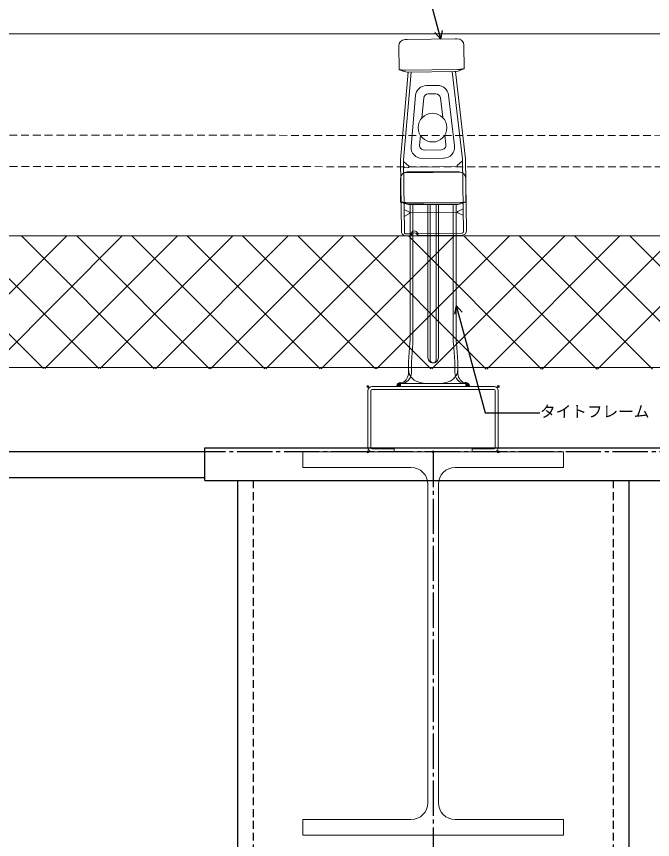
# Model space of a CAD drawing. Units: millimetres at full size, sheet at 1:3; details may follow other scales. Extents: x -1262 to 1258, y -891 to 1034.
# Drawn here: x -84 to 404, y -184 to 447 of the extents above; entities that cross this region are included whole.
import ezdxf
from ezdxf.enums import TextEntityAlignment as Align

# ---------------------------------------------------------------- set-up
doc = ezdxf.new("R2010")
doc.units = ezdxf.units.MM
doc.header["$LTSCALE"] = 3
doc.header["$PDMODE"] = 32
doc.header["$PDSIZE"] = 1.5
doc.linetypes.add('CHAIN2', pattern=[12, 9, -1, 1, -1])
doc.linetypes.add('DASHED2', pattern=[3, 2, -1])
for name, color, linetype, lineweight in [('0-6_名称1', 5, 'Continuous', 25), ('0-8_通り芯1', 5, 'CHAIN2', 25), ('0-B_屋根1', 6, 'Continuous', 20), ('0-C_屋根2', 3, 'DASHED2', 9), ('2-1_裏貼1', 2, 'Continuous', 18), ('2-A_タイトフレーム', 3, 'Continuous', 9), ('2-C_断熱金具', 7, 'Continuous', 5), ('4-2_H鋼1', 2, 'Continuous', 18), ('4-3_H鋼2', 12, 'Continuous', 25), ('4-5_C鋼1', 2, 'Continuous', 18), ('B-4_鉄骨芯', 1, 'CHAIN2', 25)]:
    doc.layers.add(name, color=color, linetype=linetype, lineweight=lineweight)
doc.styles.add('ＭＳ ゴシック', font='')
doc.styles.get('ＭＳ ゴシック').set_extended_font_data('MS Gothic')

msp = doc.modelspace()

# ---------------------------------------------------------------- linework, layer by layer
at = {"layer": '0-6_名称1'}
for p, q in [((241.733, 429.982), (243.078, 436.554)), ((241.733, 429.982), (237.283, 435.001)), ((253.69, 225.716), (252.345, 219.144)), ((253.69, 225.716), (258.141, 220.697))]:
    msp.add_line(p, q, dxfattribs=at)
for points in [[(241.733, 429.982), (210.781, 545.497), (181.249, 545.497)], [(253.69, 225.716), (275.741, 143.419), (317.878, 143.419)]]:
    msp.add_lwpolyline(points, dxfattribs=at)
at = {"layer": '0-8_通り芯1'}
msp.add_line((508.636, 113.572), (60.936, 113.572), dxfattribs=at)
at = {"layer": '0-B_屋根1'}
for p, q in [((-885.674, 434.072), (893.936, 434.072)), ((893.936, 279.072), (-885.674, 279.072))]:
    msp.add_line(p, q, dxfattribs=at)
at = {"layer": '0-C_屋根2'}
for p, q in [((573.936, 355.768), (-885.514, 357.072)), ((574.074, 331.768), (-885.535, 333.072))]:
    msp.add_line(p, q, dxfattribs=at)
at = {"layer": '0-C_屋根2', "linetype": 'Continuous'}
msp.add_line((573.936, 178.072), (-885.674, 178.072), dxfattribs=at)
at = {"layer": '2-1_裏貼1'}
for p, q in [((-63.029, 177.337), (-164.764, 279.072)), ((-146.669, 177.412), (-45.009, 279.072)), ((-20.565, 177.299), (-122.337, 279.072)), ((-104.281, 177.374), (-2.583, 279.072)), ((21.9, 177.261), (-79.911, 279.072)), ((-61.892, 177.336), (39.844, 279.072)), ((64.364, 177.223), (-37.485, 279.072)), ((-19.504, 177.298), (82.27, 279.072)), ((106.828, 177.185), (4.942, 279.072)), ((22.885, 177.26), (124.696, 279.072)), ((149.293, 177.148), (47.368, 279.072)), ((65.274, 177.223), (167.123, 279.072)), ((191.757, 177.11), (89.795, 279.072)), ((107.662, 177.185), (209.549, 279.072)), ((234.221, 177.072), (132.221, 279.072)), ((150.051, 177.147), (251.976, 279.072)), ((276.686, 177.034), (174.647, 279.072)), ((192.439, 177.109), (294.402, 279.072)), ((319.15, 176.996), (217.074, 279.072)), ((234.828, 177.071), (336.829, 279.072)), ((361.614, 176.958), (259.5, 279.072)), ((277.216, 177.033), (379.255, 279.072)), ((404.079, 176.92), (301.927, 279.072)), ((319.605, 176.995), (421.681, 279.072)), ((446.543, 176.882), (344.353, 279.072)), ((361.993, 176.958), (464.108, 279.072)), ((489.007, 176.844), (386.78, 279.072))]:
    msp.add_line(p, q, dxfattribs=at)
at = {"layer": '2-A_タイトフレーム'}
for p, q in [((210.94, 323.07), (210.94, 305.073)), ((215.94, 328.07), (255.94, 328.07)), ((210.94, 305.073), (213.794, 303.931)), ((211.02, 305.058), (210.94, 305.073)), ((215.94, 304.5), (255.94, 304.5)), ((218.19, 303.073), (218.19, 198.295)), ((218.251, 303.073), (253.629, 303.073)), ((220.49, 303.073), (220.49, 198.295)), ((231.94, 185.688), (231.94, 303.073)), ((233.74, 183.888), (233.74, 303.073)), ((238.14, 183.888), (238.14, 303.073)), ((239.94, 185.688), (239.94, 303.073)), ((251.39, 303.073), (251.39, 198.295)), ((253.69, 303.073), (253.69, 198.295)), ((260.86, 305.058), (260.94, 305.073)), ((218.128, 196.72), (217.002, 182.475)), ((220.428, 196.72), (219.302, 182.475)), ((251.452, 196.72), (252.578, 182.475)), ((253.752, 196.72), (254.878, 182.475)), ((210.94, 165.87), (210.94, 163.57)), ((260.94, 165.87), (210.94, 165.87)), ((260.94, 163.57), (260.94, 165.87)), ((210.94, 163.57), (260.94, 163.57))]:
    msp.add_line(p, q, dxfattribs=at)
for points in [[(258.086, 303.931), (260.94, 305.073), (260.94, 323.07)], [(215.94, 304.5), (215.853, 304.504), (215.765, 304.508), (215.676, 304.512), (215.584, 304.516), (215.488, 304.521), (215.389, 304.527), (215.285, 304.532), (215.176, 304.539), (215.06, 304.546), (214.936, 304.554), (214.805, 304.563), (214.667, 304.573), (214.522, 304.584), (214.372, 304.597), (214.216, 304.61), (214.057, 304.624), (213.895, 304.639), (213.731, 304.656), (213.564, 304.673), (213.398, 304.692), (213.231, 304.712), (213.066, 304.733), (212.902, 304.754), (212.741, 304.776), (212.583, 304.799), (212.43, 304.821), (212.282, 304.843), (212.141, 304.865), (212.006, 304.887), (211.879, 304.907), (211.76, 304.927), (211.65, 304.945), (211.546, 304.963), (211.448, 304.98), (211.355, 304.997), (211.267, 305.012), (211.182, 305.028), (211.1, 305.043), (211.02, 305.058)], [(255.94, 304.5), (256.027, 304.504), (256.115, 304.508), (256.205, 304.512), (256.297, 304.516), (256.392, 304.521), (256.491, 304.527), (256.595, 304.532), (256.705, 304.539), (256.821, 304.546), (256.944, 304.554), (257.075, 304.563), (257.213, 304.573), (257.358, 304.584), (257.509, 304.597), (257.664, 304.61), (257.823, 304.624), (257.985, 304.639), (258.15, 304.656), (258.316, 304.673), (258.482, 304.692), (258.649, 304.712), (258.815, 304.733), (258.978, 304.754), (259.139, 304.776), (259.297, 304.799), (259.45, 304.821), (259.598, 304.843), (259.74, 304.865), (259.874, 304.887), (260.001, 304.907), (260.12, 304.927), (260.231, 304.945), (260.334, 304.963), (260.432, 304.98), (260.525, 304.997), (260.613, 305.012), (260.698, 305.028), (260.78, 305.043), (260.86, 305.058)], [(216.94, 173.418), (216.94, 176.569), (216.94, 180.899)], [(219.24, 180.899), (219.24, 177.188), (219.239, 176.569), (219.236, 173.898)], [(252.64, 180.899), (252.64, 177.188), (252.641, 176.569), (252.645, 174.443)], [(254.94, 180.899), (254.94, 176.569), (254.94, 173.418)]]:
    msp.add_lwpolyline(points, dxfattribs=at)
for centre, radius, start, end in [((215.94, 323.07), 5, 90, 180), ((255.94, 323.07), 5, 0, 90), ((218.251, 315.073), 12, 248.19859, 270), ((253.629, 315.073), 12, 270, 291.80141), ((198.19, 198.295), 20, 355.48168, 0), ((200.49, 198.295), 20, 355.48166, 0), ((271.39, 198.295), 20, 180, 184.51834), ((273.69, 198.295), 20, 180, 184.51832), ((235.94, 185.688), 4, 180, 359.99998), ((235.94, 183.888), 2.2, 180, 359.99998), ((236.94, 180.899), 20, 175.48168, 180), ((227.44, 177.188), 10.5, 180, 183.37827), ((239.24, 180.899), 20, 175.48166, 180), ((232.64, 180.899), 20, 360, 4.51834), ((234.94, 180.899), 20, 0, 4.51832), ((244.44, 177.188), 10.5, 356.62174, 0), ((210.94, 174.17), 8.3, 270, 358.1176), ((208.52, 173.953), 8.437, 286.66783, 356.36645), ((227.44, 177.188), 10.5, 183.37827, 253.25361), ((244.44, 177.188), 10.5, 286.74638, 356.62174), ((260.94, 174.17), 8.3, 178.1176, 270), ((263.36, 173.953), 8.437, 183.63355, 253.33217), ((210.871, 163.571), 3, 65.92983, 178.28164), ((210.871, 163.571), 2.5, 78.10408, 178.28164), ((210.871, 163.571), 2, 88.02377, 178.28164), ((210.871, 163.571), 1.5, 87.36461, 178.28164), ((210.871, 163.571), 1, 86.04517, 178.28164), ((210.871, 163.571), 0.5, 82.07135, 178.28164), ((235.94, 205.437), 40, 253.25361, 261.05979), ((235.94, 205.437), 40, 278.9402, 286.74638), ((260.94, 163.62), 3, 358.28164, 114.42211), ((260.94, 163.62), 2.5, 358.28164, 102.8072), ((260.94, 163.62), 2, 358.28164, 89.99861), ((260.94, 163.62), 1.5, 358.28164, 89.99814), ((260.94, 163.62), 1, 358.28164, 89.99721), ((260.94, 163.62), 0.5, 358.28164, 89.99443)]:
    msp.add_arc(centre, radius, start, end, dxfattribs=at)
at = {"layer": '2-C_断熱金具'}
for p, q in [((214.474, 429.588), (215.89, 429.609)), ((215.89, 429.609), (253.055, 430.145)), ((252.92, 430.143), (254.47, 430.165)), ((209.547, 424.517), (209.806, 406.521)), ((209.806, 406.521), (212.677, 405.421)), ((209.886, 406.507), (209.806, 406.521)), ((210.806, 337.338), (216.697, 404.629)), ((213.108, 337.254), (219.008, 404.654)), ((214.814, 406.021), (254.81, 406.598)), ((217.146, 404.627), (252.52, 405.137)), ((258.498, 337.921), (250.657, 405.11)), ((260.796, 338.071), (252.968, 405.152)), ((259.722, 407.226), (259.801, 407.242)), ((230.771, 394.342), (239.197, 394.464)), ((219.017, 347.645), (222.426, 386.585)), ((232.128, 387.861), (238.028, 387.946)), ((252.293, 348.125), (247.762, 386.95)), ((227.366, 369.523), (228.691, 384.667)), ((243.316, 369.753), (241.554, 384.852)), ((225.545, 348.731), (226.193, 356.123)), ((245.736, 349.022), (244.876, 356.393)), ((229.083, 344.926), (242.31, 345.117)), ((210.806, 337.338), (211.599, 282.382)), ((213.108, 337.254), (213.91, 281.654)), ((213.125, 336.035), (217.3, 332.478)), ((227.607, 338.404), (244.016, 338.641)), ((258.517, 336.689), (254.446, 333.014)), ((258.498, 337.921), (259.3, 282.309)), ((260.796, 338.071), (261.589, 283.103)), ((217.028, 331.601), (213.195, 331.199)), ((217.29, 331.709), (254.478, 332.246)), ((254.744, 332.145), (258.587, 331.854)), ((213.25, 327.402), (258.64, 328.057)), ((213.589, 303.916), (258.979, 304.571)), ((213.656, 299.225), (217.836, 297.225)), ((218.119, 296.807), (254.657, 297.334)), ((259.124, 294.606), (254.919, 296.875)), ((259.048, 299.88), (254.928, 297.76)), ((213.732, 293.951), (217.87, 296.341)), ((214.924, 280.669), (218.407, 280.719)), ((214.946, 279.13), (218.429, 279.18)), ((219.148, 281.063), (219.17, 279.524)), ((224.089, 281.134), (224.111, 279.596)), ((224.839, 280.812), (258.315, 281.294)), ((224.862, 279.273), (258.337, 279.756))]:
    msp.add_line(p, q, dxfattribs=at)
for points in [[(256.964, 406.06), (259.801, 407.242), (259.542, 425.238)], [(214.814, 406.021), (214.727, 406.023), (214.639, 406.026), (214.55, 406.029), (214.458, 406.032), (214.362, 406.035), (214.263, 406.039), (214.159, 406.043), (214.049, 406.048), (213.933, 406.054), (213.81, 406.06), (213.678, 406.067), (213.54, 406.076), (213.395, 406.085), (213.244, 406.094), (213.089, 406.105), (212.93, 406.117), (212.767, 406.13), (212.603, 406.144), (212.436, 406.16), (212.269, 406.176), (212.103, 406.193), (211.937, 406.212), (211.773, 406.231), (211.611, 406.251), (211.453, 406.271), (211.3, 406.291), (211.152, 406.311), (211.01, 406.331), (210.875, 406.35), (210.748, 406.369), (210.629, 406.387), (210.518, 406.404), (210.414, 406.42), (210.316, 406.436), (210.223, 406.451), (210.134, 406.465), (210.049, 406.48), (209.967, 406.494), (209.886, 406.507)], [(254.81, 406.598), (254.897, 406.603), (254.985, 406.608), (255.074, 406.613), (255.166, 406.619), (255.261, 406.625), (255.36, 406.632), (255.464, 406.639), (255.574, 406.647), (255.69, 406.656), (255.813, 406.666), (255.944, 406.677), (256.082, 406.689), (256.227, 406.702), (256.377, 406.717), (256.532, 406.732), (256.691, 406.749), (256.853, 406.766), (257.017, 406.785), (257.183, 406.805), (257.349, 406.826), (257.516, 406.848), (257.681, 406.872), (257.844, 406.896), (258.005, 406.92), (258.162, 406.945), (258.315, 406.969), (258.462, 406.994), (258.604, 407.018), (258.738, 407.041), (258.865, 407.063), (258.983, 407.084), (259.094, 407.105), (259.197, 407.124), (259.295, 407.142), (259.387, 407.16), (259.475, 407.177), (259.56, 407.194), (259.642, 407.21), (259.722, 407.226)]]:
    msp.add_lwpolyline(points, dxfattribs=at)
msp.add_circle((235.45, 362.064), 11, dxfattribs=at)
for centre, radius, start, end in [((214.546, 424.589), 5, 90.82639, 180.82639), ((254.542, 425.166), 5, 0.82639, 90.82639), ((216.972, 416.626), 12, 249.02498, 270.82639), ((252.347, 417.136), 12, 270.82639, 292.6278), ((230.894, 385.843), 8.5, 90.82639, 174.99668), ((239.319, 385.965), 8.5, 6.65611, 90.82639), ((232.178, 384.362), 3.5, 90.82639, 174.99668), ((238.078, 384.447), 3.5, 6.65611, 90.82639), ((227.485, 346.903), 8.5, 174.99668, 270.82639), ((229.032, 348.426), 3.5, 174.99668, 270.82639), ((242.259, 348.617), 3.5, 270.82639, 6.65611), ((243.85, 347.139), 8.5, 270.82639, 6.65611), ((216.976, 332.098), 0.5, 275.98303, 49.57603), ((254.781, 332.643), 0.5, 132.07676, 265.66976), ((217.62, 296.774), 0.5, 300.00784, 64.42707), ((255.156, 297.315), 0.5, 117.22572, 241.64495), ((214.899, 282.429), 3.3, 180.82639, 270.82639), ((214.91, 281.668), 1, 180.82639, 270.82639), ((218.393, 281.719), 1, 270.82639, 337.6071), ((218.415, 280.18), 1, 270.82639, 337.61042), ((221.629, 280.385), 2.5, 24.04569, 157.6071), ((221.651, 278.847), 2.5, 24.04237, 157.61042), ((224.825, 281.811), 1, 204.04569, 270.82639), ((224.847, 280.273), 1, 204.04237, 270.82639), ((258.3, 282.294), 1, 270.82639, 0.82639), ((258.289, 283.055), 3.3, 270.82639, 0.82639)]:
    msp.add_arc(centre, radius, start, end, dxfattribs=at)
at = {"layer": '4-2_H鋼1'}
for p, q in [((231.936, -155.428), (231.936, 88.572)), ((239.936, 88.572), (239.936, -155.428))]:
    msp.add_line(p, q, dxfattribs=at)
for points in [[(218.936, 101.572), (135.936, 101.572), (135.936, 113.572), (335.936, 113.572), (335.936, 101.572), (252.936, 101.572)], [(335.936, -180.428), (135.936, -180.428), (135.936, -168.428), (218.936, -168.428)], [(252.936, -168.428), (335.936, -168.428), (335.936, -180.428)]]:
    msp.add_lwpolyline(points, dxfattribs=at)
for centre, start, end in [((218.936, 88.572), 0, 90), ((252.936, 88.572), 90, 180), ((218.936, -155.428), 270, 0), ((252.936, -155.428), 180, 270)]:
    msp.add_arc(centre, 13, start, end, dxfattribs=at)
at = {"layer": '4-3_H鋼2'}
for p, q in [((60.936, 116.572), (410.936, 116.572)), ((60.936, 91.572), (60.936, 116.572)), ((60.936, 113.572), (-885.674, 113.572)), ((60.936, 93.572), (-885.674, 93.572)), ((60.936, 91.572), (410.936, 91.572)), ((85.936, 91.572), (85.936, -619.534)), ((385.936, 91.572), (385.936, -619.534))]:
    msp.add_line(p, q, dxfattribs=at)
at = {"layer": '4-3_H鋼2', "linetype": 'DASHED2'}
for p, q in [((97.936, 91.572), (97.936, -619.534)), ((373.936, 91.572), (373.936, -619.534))]:
    msp.add_line(p, q, dxfattribs=at)
at = {"layer": '4-5_C鋼1'}
for p, q in [((185.936, 160.272), (185.936, 116.872)), ((188.236, 116.872), (188.236, 160.272)), ((282.636, 163.572), (189.236, 163.572)), ((189.236, 161.272), (282.636, 161.272)), ((283.636, 160.272), (283.636, 116.872)), ((285.936, 116.872), (285.936, 160.272)), ((189.236, 113.572), (205.936, 113.572))]:
    msp.add_line(p, q, dxfattribs=at)
for points in [[(205.936, 113.572), (205.936, 115.872), (189.236, 115.872)], [(282.636, 115.872), (265.936, 115.872), (265.936, 113.572), (282.636, 113.572)]]:
    msp.add_lwpolyline(points, dxfattribs=at)
for centre, radius, start, end in [((189.236, 160.272), 3.3, 90, 179.99996), ((189.236, 160.272), 1, 90, 180), ((282.636, 160.272), 3.3, 0, 90), ((282.636, 160.272), 1, 0, 90), ((189.236, 116.872), 3.3, 179.99996, 270), ((189.236, 116.872), 1, 180, 270), ((282.636, 116.872), 1, 270, 0), ((282.636, 116.872), 3.3, 270, 0.00004)]:
    msp.add_arc(centre, radius, start, end, dxfattribs=at)
for p in [(185.936, 163.572), (285.936, 163.572), (185.936, 113.572), (235.936, 113.572), (285.936, 113.572)]:
    msp.add_point(p, dxfattribs=at)
at = {"layer": 'B-4_鉄骨芯'}
msp.add_line((235.936, 113.572), (235.936, -619.534), dxfattribs=at)

# ---------------------------------------------------------------- texts
at = {"layer": '0-6_名称1', "style": 'ＭＳ ゴシック'}
msp.add_text('タイトフレーム', height=8.798, dxfattribs=at).set_placement((317.878, 137.419), align=Align.BOTTOM_LEFT)

doc.saveas('drawing.dxf')
